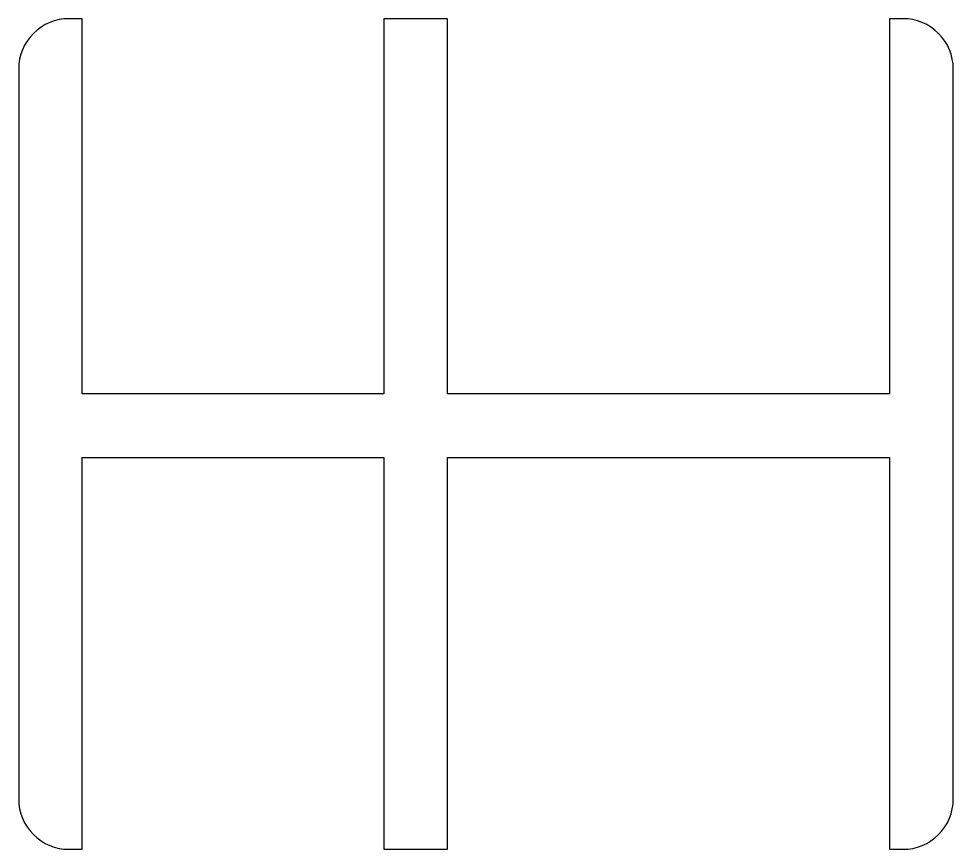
# Model space of a CAD drawing. Extents: x 250 to 277.9, y 246.9 to 271.7.
import ezdxf

# ---------------------------------------------------------------- set-up
doc = ezdxf.new("R2010")
doc.units = 0
doc.layers.add('ANA', color=220, linetype='CONTINUOUS')

msp = doc.modelspace()

# ---------------------------------------------------------------- linework, layer by layer
at = {"layer": 'ANA'}
msp.add_lwpolyline([(249.956, 248.389, 0.414214), (251.456, 246.889), (251.856, 246.889), (251.856, 258.589), (260.856, 258.589), (260.856, 246.889), (262.756, 246.889), (262.756, 258.589), (275.956, 258.589), (275.956, 246.889), (276.356, 246.889, 0.414214), (277.856, 248.389), (277.856, 270.189, 0.414214), (276.356, 271.689), (275.956, 271.689), (275.956, 260.489), (262.756, 260.489), (262.756, 271.689), (260.856, 271.689), (260.856, 260.489), (251.856, 260.489), (251.856, 271.689), (251.456, 271.689, 0.414214), (249.956, 270.189)], format="xyb", close=True, dxfattribs=at)

doc.saveas('drawing.dxf')
